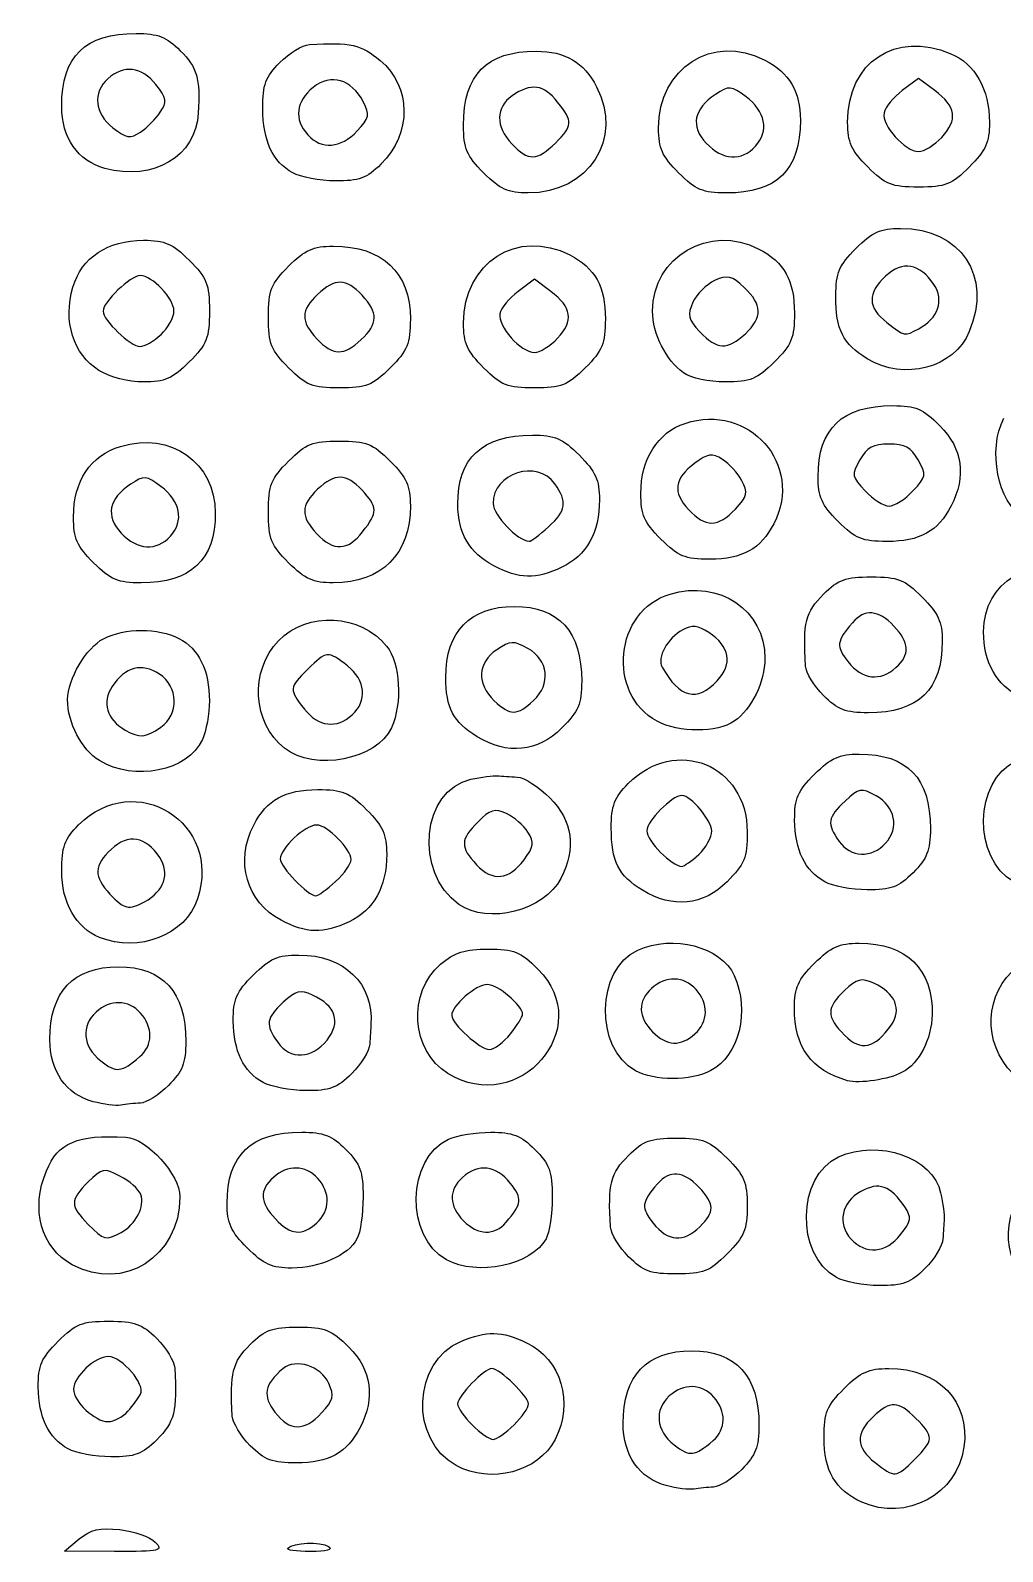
# Model space of a CAD drawing. Extents: x -1 to 2559, y 1 to 1442.
# Drawn here: x 1517.1 to 1736.4, y 2.7 to 346 of the extents above; entities that cross this region are included whole.
import ezdxf

# ---------------------------------------------------------------- set-up
doc = ezdxf.new("R2010")
doc.units = 0
doc.layers.get('0').update_dxf_attribs({"linetype": 'CONTINUOUS'})
doc.layers.add('IMAGE', color=7, linetype='CONTINUOUS')

# ---------------------------------------------------------------- blocks, each defined once
blk = doc.blocks.new('wave')
at = {"layer": 'IMAGE', "color": 7}
for points in [[(818.23, -1277.5), (814.56, -1274.76), (810.9, -1277.5)], [(732.62, -1289.34), (732.62, -1289.34)], [(731.56, -1322.83), (727.9, -1320.1), (724.23, -1322.83)], [(773.23, -1371.95), (773.23, -1371.95)], [(727.72, -1415.16), (727.72, -1415.16)], [(755.58, -1419.86), (755.58, -1419.86)], [(629.74, -1428.74), (629.74, -1428.74)], [(808.43, -1488.4), (808.43, -1488.4)], [(750.71, -1498.75), (750.71, -1498.76)], [(634.62, -1535.25), (634.62, -1535.25)], [(633.18, -1607.24), (621.9, -1607.19), (625.21, -1604.43), (625.21, -1604.43)]]:
    blk.add_lwpolyline(points, dxfattribs=at)
for points in [[(643.49, -1282.39), (643.49, -1282.39)], [(687.89, -1286.62), (687.89, -1286.62)], [(777.8, -1290.06), (777.8, -1290.06)], [(819.78, -1288.07), (819.78, -1288.07)], [(630.98, -1295.06), (630.98, -1295.06)], [(673.38, -1296.09), (673.38, -1296.09)], [(716.43, -1296.08), (716.43, -1296.08)], [(760.43, -1296.08), (760.43, -1296.08)], [(803.1, -1294.75), (803.1, -1294.75)], [(814.62, -1331.25), (814.62, -1331.25)], [(643.65, -1332.56), (643.65, -1332.56)], [(688.81, -1333.72), (688.81, -1333.72)], [(733.12, -1333.4), (733.12, -1333.4)], [(775.48, -1332.38), (775.48, -1332.38)], [(802.98, -1338.02), (802.98, -1338.02)], [(629.64, -1340.67), (629.64, -1340.67)], [(672.43, -1340.08), (672.43, -1340.08)], [(716.43, -1340.08), (716.43, -1340.08)], [(761.52, -1341.2), (761.52, -1341.2)], [(813.3, -1367.88), (813.3, -1367.88)], [(731.04, -1376.01), (731.04, -1376.01)], [(796.43, -1374.75), (796.43, -1374.75)], [(645.8, -1378.06), (645.8, -1378.06)], [(689.13, -1377.1), (689.13, -1377.1)], [(756.43, -1378.75), (756.43, -1378.75)], [(628.43, -1384.08), (628.43, -1384.08)], [(672.43, -1384.08), (672.43, -1384.08)], [(718.72, -1384.77), (718.72, -1384.77)], [(769.12, -1410.73), (769.12, -1410.73)], [(809.46, -1407.74), (809.46, -1407.74)], [(793.13, -1414.05), (793.13, -1414.05)], [(643.6, -1421.21), (643.6, -1421.21)], [(686.79, -1418.41), (686.79, -1418.41)], [(714.98, -1423.35), (714.98, -1423.35)], [(671.51, -1425.93), (671.51, -1425.93)], [(807.13, -1447.39), (807.13, -1447.39)], [(725.55, -1451.13), (725.55, -1451.13)], [(764.98, -1449.9), (764.98, -1449.9)], [(683.04, -1456.01), (683.04, -1456.01)], [(752.31, -1458.02), (752.31, -1458.02)], [(793.38, -1456.09), (793.38, -1456.09)], [(639.95, -1460.59), (639.95, -1460.59)], [(710.85, -1461.2), (710.85, -1461.2)], [(670.72, -1464.77), (670.72, -1464.77)], [(629.75, -1468.64), (629.75, -1468.64)], [(681.1, -1491.81), (681.1, -1491.81)], [(722.47, -1490.44), (722.47, -1490.44)], [(764.12, -1490.41), (764.12, -1490.41)], [(638.9, -1495.54), (638.9, -1495.54)], [(708.37, -1499.38), (708.37, -1499.38)], [(666.71, -1501.42), (666.71, -1501.42)], [(798.56, -1500.99), (798.56, -1500.99)], [(628.31, -1505.73), (628.31, -1505.73)], [(678.79, -1533.08), (678.79, -1533.08)], [(721.49, -1532.95), (721.49, -1532.95)], [(765.23, -1533.95), (765.23, -1533.95)], [(810.49, -1535.74), (810.49, -1535.74)], [(663.1, -1538.75), (663.1, -1538.75)], [(708.04, -1541.42), (708.04, -1541.42)], [(749.13, -1540.72), (749.13, -1540.72)], [(623.58, -1542.53), (623.58, -1542.53)], [(796.04, -1545.42), (796.04, -1545.42)], [(636.15, -1575.62), (636.15, -1575.62)], [(679.88, -1575.96), (679.88, -1575.96)], [(723.29, -1578.68), (723.29, -1578.68)], [(768.23, -1582.21), (768.23, -1582.21)], [(622.71, -1584.09), (622.71, -1584.09)], [(663.79, -1583.39), (663.79, -1583.39)], [(710.25, -1587.86), (710.25, -1587.86)], [(813.71, -1586.43), (813.71, -1586.43)], [(757.65, -1592.39), (757.65, -1592.39)], [(801.73, -1596.1), (801.73, -1596.1)], [(672.22, -1606.51), (672.22, -1606.51)]]:
    blk.add_lwpolyline(points, close=True, dxfattribs=at)
for points in [[(621.23, -1281.04), (621.23, -1269.75), (626.49, -1264.62), (638.06, -1264.62)], [(638.06, -1264.62), (642.96, -1264.62), (644.84, -1265.35), (648, -1268.51)], [(677.13, -1267.12), (686.45, -1266.55), (688.78, -1267.08), (693.08, -1270.7)], [(755.9, -1286.02), (755.9, -1272.37), (768.11, -1264.52), (779.88, -1270.61)], [(798.56, -1284.68), (798.56, -1271.06), (809.28, -1263.93), (821.85, -1269.18)], [(648, -1268.51), (651.83, -1272.34), (652.5, -1274.66), (652.05, -1282.57)], [(670.46, -1271.18), (672.6, -1269.04), (675.6, -1267.21), (677.13, -1267.12)], [(711.9, -1285.35), (711.9, -1273.88), (717.07, -1268.62), (728.33, -1268.62)], [(728.33, -1268.62), (734.81, -1268.62), (739.06, -1271.12), (741.9, -1276.63)], [(821.85, -1269.18), (827.34, -1271.47), (830.56, -1277.21), (830.56, -1284.68)], [(642.49, -1276.16), (639.31, -1272.12), (635.22, -1271.61), (631.67, -1274.82)], [(666.61, -1281.51), (666.57, -1276.14), (667.21, -1274.43), (670.46, -1271.18)], [(689.31, -1280.1), (686.53, -1274.9), (682.05, -1273.59), (677.99, -1276.78)], [(693.08, -1270.7), (700.19, -1276.68), (700.27, -1287.11), (693.26, -1294.12)], [(779.88, -1270.61), (785.39, -1273.46), (787.9, -1277.7), (787.9, -1284.18)], [(631.67, -1274.82), (628.18, -1277.98), (628.65, -1282.63), (632.77, -1285.88)], [(643.49, -1282.39), (645.04, -1280.06), (644.91, -1279.24), (642.49, -1276.16)], [(677.99, -1276.78), (674.05, -1279.88), (673.59, -1283.99), (676.77, -1287.51)], [(733.13, -1280.13), (729.98, -1276.12), (727.11, -1275.72), (722.86, -1278.69)], [(741.9, -1276.63), (747.99, -1288.4), (740.15, -1300.62), (726.5, -1300.62)], [(775.64, -1278.88), (772.27, -1276.38), (771.84, -1276.34), (768.74, -1278.38)], [(687.89, -1286.62), (690.65, -1283.68), (690.82, -1282.92), (689.31, -1280.1)], [(722.86, -1278.69), (719.1, -1281.32), (719.08, -1285.57), (722.8, -1289.53)], [(732.62, -1289.34), (736.6, -1285.36), (736.65, -1284.59), (733.13, -1280.13)], [(768.74, -1278.38), (763.8, -1281.61), (763.06, -1285.56), (766.67, -1289.4)], [(777.8, -1290.06), (780.89, -1286.64), (780.02, -1282.14), (775.64, -1278.88)], [(810.9, -1277.5), (808.88, -1279), (807.03, -1281.27), (806.78, -1282.54)], [(819.78, -1288.07), (823.49, -1284.13), (823.04, -1281.08), (818.23, -1277.5)], [(630.98, -1295.06), (624.88, -1293.42), (621.23, -1288.17), (621.23, -1281.04)], [(652.05, -1282.57), (651.5, -1292.38), (641.99, -1298.02), (630.98, -1295.06)], [(639.01, -1286.87), (640.49, -1285.89), (642.51, -1283.88), (643.49, -1282.39)], [(673.38, -1296.09), (668.82, -1293.57), (666.66, -1288.91), (666.61, -1281.51)], [(806.78, -1282.54), (806.22, -1285.35), (811.51, -1291.28), (814.56, -1291.28)], [(632.77, -1285.88), (635.85, -1288.3), (636.67, -1288.43), (639.01, -1286.87)], [(676.77, -1287.51), (679.84, -1290.9), (684.2, -1290.55), (687.89, -1286.62)], [(716.43, -1296.08), (712.57, -1292.23), (711.9, -1290.62), (711.9, -1285.35)], [(760.43, -1296.08), (756.73, -1292.38), (755.9, -1290.53), (755.9, -1286.02)], [(787.9, -1284.18), (787.9, -1295.44), (782.63, -1300.62), (771.16, -1300.62)], [(803.1, -1294.75), (799.4, -1291.05), (798.56, -1289.2), (798.56, -1284.68)], [(830.56, -1284.68), (830.56, -1289.2), (829.73, -1291.05), (826.03, -1294.75)], [(722.8, -1289.53), (726.48, -1293.46), (728.55, -1293.42), (732.62, -1289.34)], [(766.67, -1289.4), (770.31, -1293.27), (774.65, -1293.53), (777.8, -1290.06)], [(814.56, -1291.28), (815.77, -1291.28), (818.12, -1289.84), (819.78, -1288.07)], [(693.26, -1294.12), (690.08, -1297.3), (688.34, -1297.94), (683, -1297.9)], [(683, -1297.9), (679.46, -1297.88), (675.13, -1297.06), (673.38, -1296.09)], [(726.5, -1300.62), (721.98, -1300.62), (720.13, -1299.78), (716.43, -1296.08)], [(771.16, -1300.62), (765.89, -1300.62), (764.29, -1299.94), (760.43, -1296.08)], [(814.56, -1299.28), (808.46, -1299.28), (807.09, -1298.74), (803.1, -1294.75)], [(826.03, -1294.75), (822.04, -1298.74), (820.67, -1299.28), (814.56, -1299.28)], [(754.56, -1327.28), (754.56, -1315.01), (767.4, -1307.51), (778.55, -1313.27)], [(623.76, -1321.89), (625.78, -1315.14), (631.56, -1311.29), (639.7, -1311.29)], [(639.7, -1311.29), (644.52, -1311.29), (646.26, -1312.05), (650.03, -1315.82)], [(711.9, -1330.02), (711.9, -1316.37), (724.11, -1308.52), (735.88, -1314.61)], [(800.43, -1313.15), (804.13, -1309.45), (805.98, -1308.62), (810.5, -1308.62)], [(810.5, -1308.62), (824.12, -1308.62), (831.25, -1319.33), (826, -1331.9)], [(672.43, -1317.15), (676.13, -1313.45), (677.98, -1312.62), (682.5, -1312.62)], [(682.5, -1312.62), (693.59, -1312.62), (699.9, -1318.57), (699.9, -1329.05)], [(735.88, -1314.61), (741.6, -1317.57), (743.9, -1321.7), (743.9, -1329.05)], [(778.55, -1313.27), (784.27, -1316.23), (786.56, -1320.37), (786.56, -1327.71)], [(795.9, -1323.9), (795.9, -1318.61), (796.57, -1317.01), (800.43, -1313.15)], [(650.03, -1315.82), (654.02, -1319.81), (654.56, -1321.18), (654.56, -1327.28)], [(667.9, -1328.62), (667.9, -1322.51), (668.44, -1321.14), (672.43, -1317.15)], [(818.03, -1321.29), (814.9, -1316.52), (810.91, -1315.82), (807.12, -1319.39)], [(629.64, -1340.67), (623.89, -1337.17), (621.48, -1329.47), (623.76, -1321.89)], [(638.92, -1319.28), (636.76, -1319.28), (630.56, -1325.21), (630.56, -1327.28)], [(646.56, -1327.28), (646.56, -1324.4), (641.68, -1319.28), (638.92, -1319.28)], [(689, -1323.7), (685.38, -1319.85), (682.93, -1319.81), (678.98, -1323.51)], [(768.56, -1320.38), (766.71, -1321.22), (764.5, -1323.42), (763.66, -1325.28)], [(775.24, -1321.96), (772.38, -1319.27), (771.46, -1319.05), (768.56, -1320.38)], [(807.12, -1319.39), (802.95, -1323.3), (803.04, -1326.42), (807.41, -1329.85)], [(814.62, -1331.25), (819, -1328.91), (820.38, -1324.88), (818.03, -1321.29)], [(678.98, -1323.51), (675.14, -1327.13), (675.09, -1329.59), (678.8, -1333.53)], [(688.81, -1333.72), (692.66, -1330.1), (692.7, -1327.65), (689, -1323.7)], [(724.23, -1322.83), (722.21, -1324.33), (720.36, -1326.61), (720.11, -1327.88)], [(733.12, -1333.4), (736.82, -1329.46), (736.37, -1326.42), (731.56, -1322.83)], [(763.66, -1325.28), (762.34, -1328.18), (762.55, -1329.1), (765.24, -1331.96)], [(775.48, -1332.38), (779.44, -1328.66), (779.38, -1325.85), (775.24, -1321.96)], [(802.98, -1338.02), (797.47, -1334.65), (795.9, -1331.52), (795.9, -1323.9)], [(630.56, -1327.28), (630.56, -1329.35), (636.76, -1335.28), (638.92, -1335.28)], [(643.65, -1332.56), (645.25, -1331.07), (646.56, -1328.69), (646.56, -1327.28)], [(654.56, -1327.28), (654.56, -1333.39), (654.02, -1334.76), (650.03, -1338.75)], [(672.43, -1340.08), (668.44, -1336.09), (667.9, -1334.72), (667.9, -1328.62)], [(720.11, -1327.88), (719.56, -1330.68), (724.84, -1336.62), (727.9, -1336.62)], [(761.52, -1341.2), (757.59, -1338.45), (754.56, -1332.4), (754.56, -1327.28)], [(786.56, -1327.71), (786.56, -1333.33), (785.95, -1334.83), (782.03, -1338.75)], [(699.9, -1329.05), (699.9, -1334.66), (699.28, -1336.17), (695.36, -1340.08)], [(716.43, -1340.08), (712.73, -1336.38), (711.9, -1334.53), (711.9, -1330.02)], [(743.9, -1329.05), (743.9, -1334.66), (743.28, -1336.17), (739.36, -1340.08)], [(765.24, -1331.96), (769.07, -1336.04), (771.48, -1336.14), (775.48, -1332.38)], [(826, -1331.9), (822.57, -1340.13), (811.33, -1343.11), (802.98, -1338.02)], [(807.41, -1329.85), (811.49, -1333.06), (811.31, -1333.03), (814.62, -1331.25)], [(638.92, -1335.28), (639.91, -1335.28), (642.04, -1334.06), (643.65, -1332.56)], [(678.8, -1333.53), (682.41, -1337.38), (684.87, -1337.42), (688.81, -1333.72)], [(727.9, -1336.62), (729.11, -1336.62), (731.46, -1335.17), (733.12, -1333.4)], [(650.03, -1338.75), (646.26, -1342.52), (644.52, -1343.28), (639.7, -1343.28)], [(782.03, -1338.75), (778.11, -1342.67), (776.61, -1343.28), (770.99, -1343.28)], [(639.7, -1343.28), (636.3, -1343.28), (632.13, -1342.19), (629.64, -1340.67)], [(683.9, -1344.62), (677.79, -1344.62), (676.42, -1344.08), (672.43, -1340.08)], [(695.36, -1340.08), (691.37, -1344.08), (690, -1344.62), (683.9, -1344.62)], [(727.9, -1344.62), (721.79, -1344.62), (720.42, -1344.08), (716.43, -1340.08)], [(739.36, -1340.08), (735.37, -1344.08), (734, -1344.62), (727.9, -1344.62)], [(770.99, -1343.28), (767.26, -1343.28), (763.23, -1342.4), (761.52, -1341.2)], [(761.88, -1352.62), (776.3, -1347.86), (788.78, -1361.98), (781.9, -1375.27)], [(791.9, -1364.68), (791.9, -1353.75), (797.28, -1348.62), (808.76, -1348.62)], [(808.76, -1348.62), (813.89, -1348.62), (815.54, -1349.32), (819.36, -1353.15)], [(751.9, -1368.42), (751.91, -1360.68), (755.71, -1354.66), (761.88, -1352.62)], [(838.23, -1373.84), (832.43, -1370.47), (830.09, -1358.64), (833.8, -1351.48)], [(634.5, -1357.81), (645.87, -1354.4), (655.88, -1361.46), (655.89, -1372.89)], [(710.61, -1370.88), (710.51, -1360.47), (716.11, -1355.28), (727.43, -1355.28)], [(727.43, -1355.28), (732.55, -1355.28), (734.2, -1355.99), (738.03, -1359.82)], [(819.36, -1353.15), (824.5, -1358.28), (825.38, -1364.55), (821.9, -1371.27)], [(623.9, -1373.75), (623.91, -1365.62), (627.76, -1359.83), (634.5, -1357.81)], [(672.43, -1361.15), (676.42, -1357.16), (677.79, -1356.62), (683.9, -1356.62)], [(683.9, -1356.62), (690, -1356.62), (691.37, -1357.16), (695.36, -1361.15)], [(770.3, -1360.76), (767.94, -1359.28), (767.03, -1359.41), (764.05, -1361.63)], [(807.9, -1357.28), (804.33, -1357.28), (802.89, -1358.07), (801.31, -1360.88)], [(814.48, -1360.88), (812.9, -1358.07), (811.47, -1357.28), (807.9, -1357.28)], [(667.9, -1372.62), (667.9, -1366.51), (668.44, -1365.14), (672.43, -1361.15)], [(695.36, -1361.15), (699.06, -1364.85), (699.9, -1366.7), (699.9, -1371.22)], [(732.49, -1366.25), (728.56, -1360.64), (718.56, -1363.85), (718.56, -1370.71)], [(738.03, -1359.82), (741.73, -1363.51), (742.56, -1365.37), (742.56, -1369.88)], [(764.05, -1361.63), (759.42, -1365.09), (759.01, -1368.17), (762.67, -1372.07)], [(774.71, -1365.56), (773.81, -1363.87), (771.82, -1361.71), (770.3, -1360.76)], [(801.31, -1360.88), (799.42, -1364.25), (799.5, -1364.69), (802.5, -1367.88)], [(813.3, -1367.88), (816.3, -1364.69), (816.37, -1364.25), (814.48, -1360.88)], [(636.74, -1366.38), (631.8, -1369.61), (631.06, -1373.56), (634.67, -1377.4)], [(643.64, -1366.88), (640.27, -1364.38), (639.84, -1364.34), (636.74, -1366.38)], [(689, -1367.7), (685.38, -1363.85), (682.93, -1363.81), (678.98, -1367.51)], [(731.04, -1376.01), (735.1, -1372.25), (735.38, -1370.37), (732.49, -1366.25)], [(773.23, -1371.95), (775.94, -1369.06), (776.14, -1368.22), (774.71, -1365.56)], [(796.43, -1374.75), (792.73, -1371.05), (791.9, -1369.2), (791.9, -1364.68)], [(645.8, -1378.06), (648.89, -1374.64), (648.02, -1370.14), (643.64, -1366.88)], [(678.98, -1367.51), (675.14, -1371.13), (675.09, -1373.59), (678.8, -1377.53)], [(689.13, -1377.1), (692.61, -1372.69), (692.59, -1371.53), (689, -1367.7)], [(742.56, -1369.88), (742.56, -1377.26), (739.67, -1382.45), (734.09, -1385.1)], [(756.43, -1378.75), (752.66, -1374.98), (751.9, -1373.24), (751.9, -1368.42)], [(802.5, -1367.88), (804.26, -1369.75), (806.69, -1371.28), (807.9, -1371.28)], [(807.9, -1371.28), (809.11, -1371.28), (811.54, -1369.75), (813.3, -1367.88)], [(655.89, -1372.89), (655.9, -1383.42), (650.37, -1388.62), (639.16, -1388.62)], [(672.43, -1384.08), (668.44, -1380.09), (667.9, -1378.72), (667.9, -1372.62)], [(699.9, -1371.22), (699.9, -1382.14), (693.42, -1388.62), (682.5, -1388.62)], [(718.72, -1384.77), (713.18, -1381.82), (710.67, -1377.52), (710.61, -1370.88)], [(718.56, -1370.71), (718.56, -1373.3), (724.1, -1379.1), (726.7, -1379.24)], [(762.67, -1372.07), (766.52, -1376.16), (769.3, -1376.13), (773.23, -1371.95)], [(821.9, -1371.27), (818.95, -1376.99), (814.81, -1379.28), (807.47, -1379.28)], [(628.43, -1384.08), (624.66, -1380.31), (623.9, -1378.57), (623.9, -1373.75)], [(726.7, -1379.24), (727.14, -1379.26), (729.09, -1377.81), (731.04, -1376.01)], [(781.9, -1375.27), (778.95, -1380.99), (774.81, -1383.28), (767.47, -1383.28)], [(807.47, -1379.28), (801.85, -1379.28), (800.35, -1378.67), (796.43, -1374.75)], [(634.67, -1377.4), (638.31, -1381.27), (642.65, -1381.53), (645.8, -1378.06)], [(678.8, -1377.53), (682.58, -1381.56), (685.73, -1381.43), (689.13, -1377.1)], [(767.47, -1383.28), (761.85, -1383.28), (760.35, -1382.67), (756.43, -1378.75)], [(829.23, -1399.65), (829.23, -1388.44), (839.89, -1381.96), (851.61, -1386.05)], [(639.16, -1388.62), (633.89, -1388.62), (632.29, -1387.94), (628.43, -1384.08)], [(682.5, -1388.62), (677.98, -1388.62), (676.13, -1387.78), (672.43, -1384.08)], [(734.09, -1385.1), (728.25, -1387.87), (724.38, -1387.79), (718.72, -1384.77)], [(758.5, -1391.14), (769.62, -1387.81), (779.88, -1394.78), (779.89, -1405.68)], [(793.13, -1391.18), (796.43, -1387.88), (798.08, -1387.28), (803.93, -1387.28)], [(803.93, -1387.28), (810, -1387.28), (811.38, -1387.83), (815.36, -1391.82)], [(707.9, -1409.97), (707.9, -1399.59), (713.34, -1393.95), (723.36, -1393.95)], [(723.36, -1393.95), (733.41, -1393.95), (738.56, -1399.67), (738.56, -1410.81)], [(755.58, -1419.86), (744.1, -1413.63), (746.01, -1394.89), (758.5, -1391.14)], [(789.06, -1407.39), (788.47, -1397.61), (789.06, -1395.24), (793.13, -1391.18)], [(815.36, -1391.82), (819.03, -1395.48), (819.9, -1397.39), (819.9, -1401.75)], [(670.15, -1401.68), (676.57, -1394.99), (688.8, -1395.59), (694.54, -1402.89)], [(809, -1398.37), (805.54, -1394.69), (802.37, -1394.43), (799.64, -1397.62)], [(630.68, -1401.22), (635.45, -1398.76), (642.97, -1398.74), (647.7, -1401.18)], [(761.35, -1399.22), (757.93, -1401.05), (755.48, -1405.49), (756.7, -1407.64)], [(767.22, -1399.82), (764.8, -1398.23), (763.45, -1398.1), (761.35, -1399.22)], [(769.12, -1410.73), (772.69, -1406.93), (772, -1402.95), (767.22, -1399.82)], [(799.64, -1397.62), (796.02, -1401.83), (795.9, -1402.93), (798.68, -1406.46)], [(809.46, -1407.74), (812.67, -1404.84), (812.54, -1402.14), (809, -1398.37)], [(837.49, -1414.39), (832.17, -1411.76), (829.23, -1406.51), (829.23, -1399.65)], [(622.56, -1414.95), (622.56, -1410.39), (626.8, -1403.23), (630.68, -1401.22)], [(647.7, -1401.18), (652.19, -1403.51), (654.56, -1408.37), (654.56, -1415.28)], [(671.51, -1425.93), (664.27, -1420.24), (663.62, -1408.5), (670.15, -1401.68)], [(685.72, -1407.38), (681.26, -1403.88), (680.98, -1403.9), (676.75, -1408.13)], [(694.54, -1402.89), (697.62, -1406.8), (698.15, -1415.8), (695.64, -1421.32)], [(719.38, -1403.73), (715.06, -1406.56), (714.81, -1411.5), (718.81, -1415.23)], [(726.38, -1403.4), (723.24, -1401.65), (722.51, -1401.68), (719.38, -1403.73)], [(727.72, -1415.16), (731.69, -1411.47), (731.07, -1406.02), (726.38, -1403.4)], [(819.9, -1401.75), (819.9, -1412.76), (814.54, -1417.95), (803.19, -1417.95)], [(643.3, -1409.2), (639.31, -1406.59), (635.54, -1407.59), (632.64, -1412.01)], [(686.79, -1418.41), (690.27, -1415.26), (689.81, -1410.6), (685.72, -1407.38)], [(756.7, -1407.64), (760.66, -1414.6), (764.57, -1415.58), (769.12, -1410.73)], [(779.89, -1405.68), (779.89, -1411.04), (776.94, -1417.06), (772.94, -1419.87)], [(793.13, -1414.05), (790.98, -1411.91), (789.15, -1408.91), (789.06, -1407.39)], [(798.68, -1406.46), (801.82, -1410.45), (805.92, -1410.94), (809.46, -1407.74)], [(643.6, -1421.21), (647.74, -1418.3), (647.59, -1412.01), (643.3, -1409.2)], [(676.75, -1408.13), (672.51, -1412.36), (672.49, -1412.65), (675.99, -1417.1)], [(714.98, -1423.35), (709.59, -1420.06), (707.9, -1416.86), (707.9, -1409.97)], [(738.56, -1410.81), (738.56, -1415.94), (737.86, -1417.59), (734.03, -1421.42)], [(632.64, -1412.01), (630.25, -1415.66), (631.37, -1419.4), (635.58, -1421.85)], [(803.19, -1417.95), (798.15, -1417.95), (796.31, -1417.24), (793.13, -1414.05)], [(629.74, -1428.74), (625.7, -1426.27), (622.56, -1420.25), (622.56, -1414.95)], [(654.56, -1415.28), (654.56, -1418.15), (653.85, -1422.06), (652.97, -1423.99)], [(675.99, -1417.1), (679.15, -1421.12), (683.25, -1421.61), (686.79, -1418.41)], [(718.81, -1415.23), (722.49, -1418.65), (723.98, -1418.64), (727.72, -1415.16)], [(635.58, -1421.85), (638.78, -1423.72), (640.18, -1423.61), (643.6, -1421.21)], [(695.64, -1421.32), (692.33, -1428.57), (678.28, -1431.26), (671.51, -1425.93)], [(734.03, -1421.42), (728.65, -1426.8), (721.78, -1427.5), (714.98, -1423.35)], [(772.94, -1419.87), (769.22, -1422.47), (760.39, -1422.47), (755.58, -1419.86)], [(652.97, -1423.99), (649.72, -1431.11), (637.67, -1433.57), (629.74, -1428.74)], [(749.06, -1433.91), (759.84, -1423.14), (775.9, -1429.68), (775.9, -1444.85)], [(791.1, -1431.82), (794.8, -1428.12), (796.65, -1427.28), (801.16, -1427.28)], [(801.16, -1427.28), (812.09, -1427.28), (817.23, -1432.67), (817.23, -1444.11)], [(625.06, -1443.25), (637.81, -1430.49), (657.56, -1442.79), (651.89, -1459.97)], [(836.04, -1456.09), (826.74, -1450.93), (827.06, -1433.19), (836.53, -1428.88)], [(710.85, -1461.2), (700.65, -1454.05), (702.45, -1435.32), (713.56, -1432.96)], [(713.56, -1432.96), (715.95, -1432.46), (718.65, -1432.1), (719.56, -1432.16)], [(719.56, -1432.16), (720.48, -1432.23), (722.49, -1432.36), (724.03, -1432.45)], [(724.03, -1432.45), (725.57, -1432.54), (728.87, -1434.66), (731.36, -1437.15)], [(745.23, -1443.93), (745.23, -1438.9), (745.94, -1437.03), (749.06, -1433.91)], [(786.61, -1442.15), (786.57, -1437.3), (787.3, -1435.61), (791.1, -1431.82)], [(804.97, -1436.69), (801.6, -1434.81), (801.16, -1434.89), (797.97, -1437.88)], [(664.56, -1443.3), (667.51, -1437.58), (671.65, -1435.28), (678.99, -1435.28)], [(678.99, -1435.28), (684.61, -1435.28), (686.11, -1435.9), (690.03, -1439.82)], [(731.36, -1437.15), (736.51, -1442.3), (737.37, -1448.56), (733.87, -1455.33)], [(761.16, -1436.62), (758.94, -1436.62), (753.23, -1442.38), (753.23, -1444.62)], [(767.9, -1444.62), (767.9, -1442.22), (763.17, -1436.62), (761.16, -1436.62)], [(797.97, -1437.88), (794.01, -1441.6), (793.81, -1442.95), (796.64, -1446.99)], [(807.13, -1447.39), (810.28, -1443.91), (809.31, -1439.12), (804.97, -1436.69)], [(690.03, -1439.82), (693.73, -1443.51), (694.56, -1445.37), (694.56, -1449.88)], [(721.57, -1440.71), (718.94, -1439.51), (717.92, -1439.8), (715.17, -1442.56)], [(726.43, -1444.89), (725.48, -1443.38), (723.3, -1441.5), (721.57, -1440.71)], [(621.23, -1453.67), (621.23, -1448.19), (621.88, -1446.43), (625.06, -1443.25)], [(643.36, -1450.63), (640.23, -1445.85), (636.25, -1445.15), (632.45, -1448.72)], [(670.72, -1464.77), (662.93, -1460.62), (660.32, -1451.5), (664.56, -1443.3)], [(678.75, -1443.28), (676.17, -1443.28), (670.56, -1448.51), (670.56, -1450.91)], [(686.56, -1451.1), (686.56, -1448.73), (681.12, -1443.28), (678.75, -1443.28)], [(715.17, -1442.56), (711.14, -1446.59), (711.08, -1448.24), (714.85, -1452.25)], [(725.55, -1451.13), (727.76, -1448.16), (727.89, -1447.24), (726.43, -1444.89)], [(752.31, -1458.02), (746.81, -1454.66), (745.23, -1451.52), (745.23, -1443.93)], [(753.23, -1444.62), (753.23, -1446.85), (758.94, -1452.62), (761.16, -1452.62)], [(764.98, -1449.9), (766.58, -1448.4), (767.9, -1446.03), (767.9, -1444.62)], [(775.9, -1444.85), (775.9, -1450.69), (775.32, -1452.13), (771.36, -1456.08)], [(793.38, -1456.09), (788.94, -1453.63), (786.67, -1448.95), (786.61, -1442.15)], [(817.23, -1444.11), (817.23, -1449.01), (816.49, -1450.89), (813.33, -1454.05)], [(632.45, -1448.72), (628.47, -1452.46), (628.39, -1454.89), (632.13, -1458.86)], [(796.64, -1446.99), (799.19, -1450.63), (804.03, -1450.81), (807.13, -1447.39)], [(639.95, -1460.59), (644.33, -1458.24), (645.71, -1454.22), (643.36, -1450.63)], [(670.56, -1450.91), (670.56, -1452.75), (676.8, -1459.28), (678.56, -1459.28)], [(683.04, -1456.01), (684.98, -1454.21), (686.56, -1452), (686.56, -1451.1)], [(694.56, -1449.88), (694.56, -1457.26), (691.67, -1462.45), (686.09, -1465.1)], [(714.85, -1452.25), (718.47, -1456.11), (722.14, -1455.73), (725.55, -1451.13)], [(761.16, -1452.62), (761.65, -1452.62), (763.37, -1451.39), (764.98, -1449.9)], [(629.75, -1468.64), (624.49, -1466.52), (621.23, -1460.78), (621.23, -1453.67)], [(733.87, -1455.33), (730.1, -1462.62), (717.48, -1465.84), (710.85, -1461.2)], [(813.33, -1454.05), (810.08, -1457.3), (808.37, -1457.94), (803, -1457.9)], [(632.13, -1458.86), (635.38, -1462.33), (636.32, -1462.53), (639.95, -1460.59)], [(678.56, -1459.28), (679.08, -1459.28), (681.09, -1457.81), (683.04, -1456.01)], [(771.36, -1456.08), (765.98, -1461.47), (759.12, -1462.16), (752.31, -1458.02)], [(803, -1457.9), (799.46, -1457.88), (795.13, -1457.06), (793.38, -1456.09)], [(651.89, -1459.97), (649.21, -1468.08), (638.62, -1472.23), (629.75, -1468.64)], [(686.09, -1465.1), (680.25, -1467.87), (676.38, -1467.79), (670.72, -1464.77)], [(751.19, -1471.54), (759.2, -1467.9), (770, -1470.73), (772.97, -1477.25)], [(664.43, -1477.15), (668.2, -1473.38), (669.94, -1472.62), (674.76, -1472.62)], [(674.76, -1472.62), (684.97, -1472.63), (691.66, -1479.08), (691.01, -1488.28)], [(706.71, -1474.7), (709.89, -1472.02), (712.22, -1471.28), (717.47, -1471.28)], [(717.47, -1471.28), (723.3, -1471.28), (724.74, -1471.86), (728.7, -1475.82)], [(750.71, -1498.76), (741.41, -1493.6), (741.73, -1475.86), (751.19, -1471.54)], [(791.1, -1474.48), (794.8, -1470.78), (796.65, -1469.95), (801.16, -1469.95)], [(801.16, -1469.95), (811.79, -1469.95), (817.86, -1475.87), (817.63, -1486.03)], [(618.56, -1491.7), (618.56, -1480.92), (623.87, -1475.28), (634.03, -1475.28)], [(634.03, -1475.28), (644.07, -1475.28), (649.23, -1481), (649.23, -1492.11)], [(708.37, -1499.38), (700.07, -1494.32), (699.18, -1481.04), (706.71, -1474.7)], [(728.7, -1475.82), (741.88, -1489), (724.46, -1509.19), (708.37, -1499.38)], [(786.56, -1484.55), (786.56, -1480.03), (787.4, -1478.18), (791.1, -1474.48)], [(835.89, -1499.48), (828.89, -1492.49), (829.38, -1481.17), (836.92, -1475.24)], [(659.94, -1487.48), (659.9, -1482.63), (660.64, -1480.94), (664.43, -1477.15)], [(717.23, -1479.28), (714.7, -1479.28), (709.23, -1484.05), (709.23, -1486.26)], [(725.23, -1486.02), (725.23, -1484.01), (719.62, -1479.28), (717.23, -1479.28)], [(764.36, -1480.39), (761.61, -1477.36), (757.53, -1477.26), (754.33, -1480.16)], [(772.97, -1477.25), (776.57, -1485.15), (774.05, -1495.44), (767.7, -1498.72)], [(804.47, -1479), (801.69, -1477.73), (800.71, -1477.98), (797.88, -1480.63)], [(808.43, -1488.4), (810.87, -1484.91), (809.31, -1481.2), (804.47, -1479)], [(639.02, -1485.72), (636.28, -1482.69), (632.2, -1482.59), (629, -1485.49)], [(677.8, -1481.66), (675.03, -1480.4), (674.04, -1480.64), (671.22, -1483.29)], [(681.1, -1491.81), (684.31, -1487.73), (683.12, -1484.09), (677.8, -1481.66)], [(754.33, -1480.16), (751.16, -1483.03), (751.24, -1486.63), (754.56, -1489.95)], [(764.12, -1490.41), (767.16, -1487.66), (767.25, -1483.59), (764.36, -1480.39)], [(797.88, -1480.63), (793.71, -1484.55), (793.71, -1486.55), (797.88, -1490.73)], [(629, -1485.49), (625.53, -1488.63), (625.98, -1493.3), (630.05, -1496.5)], [(638.9, -1495.54), (641.83, -1493.02), (641.89, -1488.88), (639.02, -1485.72)], [(671.22, -1483.29), (667.34, -1486.93), (667.15, -1488.3), (669.97, -1492.32)], [(709.23, -1486.26), (709.23, -1488.16), (715.64, -1493.95), (717.74, -1493.95)], [(722.47, -1490.44), (723.99, -1488.5), (725.23, -1486.52), (725.23, -1486.02)], [(798.56, -1500.99), (790.33, -1498.64), (786.56, -1493.49), (786.56, -1484.55)], [(817.63, -1486.03), (817.51, -1491.65), (814.73, -1497.05), (810.9, -1499.1)], [(666.71, -1501.42), (662.27, -1498.96), (660, -1494.28), (659.94, -1487.48)], [(691.01, -1488.28), (690.95, -1489.2), (690.82, -1491.2), (690.73, -1492.72)], [(754.56, -1489.95), (757.81, -1493.19), (760.88, -1493.34), (764.12, -1490.41)], [(797.88, -1490.73), (801.59, -1494.43), (804.68, -1493.75), (808.43, -1488.4)], [(628.31, -1505.73), (622.21, -1504.09), (618.56, -1498.83), (618.56, -1491.7)], [(649.23, -1492.11), (649.23, -1497.01), (648.49, -1498.89), (645.33, -1502.05)], [(669.97, -1492.32), (672.78, -1496.32), (677.73, -1496.09), (681.1, -1491.81)], [(690.73, -1492.72), (690.64, -1494.24), (688.81, -1497.24), (686.67, -1499.39)], [(717.74, -1493.95), (718.82, -1493.95), (720.95, -1492.37), (722.47, -1490.44)], [(630.05, -1496.5), (633.58, -1499.28), (634.68, -1499.16), (638.9, -1495.54)], [(686.67, -1499.39), (683.41, -1502.64), (681.7, -1503.27), (676.33, -1503.24)], [(767.7, -1498.72), (763.14, -1501.08), (754.93, -1501.1), (750.71, -1498.75)], [(810.9, -1499.1), (807.92, -1500.7), (801.16, -1501.73), (798.56, -1500.99)], [(645.33, -1502.05), (643.19, -1504.2), (640.34, -1506), (639, -1506.05)], [(676.33, -1503.24), (672.79, -1503.21), (668.46, -1502.39), (666.71, -1501.42)], [(634.56, -1506.51), (633.46, -1506.71), (630.65, -1506.35), (628.31, -1505.73)], [(639, -1506.05), (637.66, -1506.11), (635.66, -1506.31), (634.56, -1506.51)], [(617.78, -1521.35), (620.46, -1514.94), (624.78, -1513.11), (635.7, -1513.76)], [(635.7, -1513.76), (640.52, -1514.05), (647.9, -1522.17), (647.9, -1527.19)], [(658.56, -1528.68), (658.56, -1517.76), (663.95, -1512.62), (675.4, -1512.62)], [(675.4, -1512.62), (680.29, -1512.62), (682.17, -1513.35), (685.33, -1516.51)], [(708.53, -1514.21), (710.45, -1513.33), (714.74, -1512.62), (718.06, -1512.62)], [(718.06, -1512.62), (722.96, -1512.62), (724.84, -1513.35), (728, -1516.51)], [(749.13, -1517.85), (752.43, -1514.54), (754.08, -1513.95), (759.93, -1513.95)], [(759.93, -1513.95), (766, -1513.95), (767.38, -1514.49), (771.36, -1518.48)], [(796.53, -1518.21), (805.61, -1514.07), (817.87, -1518.37), (819.55, -1526.28)], [(685.33, -1516.51), (688.63, -1519.81), (689.23, -1521.47), (689.23, -1527.27)], [(708.04, -1541.42), (698.74, -1536.27), (699.06, -1518.52), (708.53, -1514.21)], [(728, -1516.51), (731.3, -1519.81), (731.9, -1521.47), (731.9, -1527.27)], [(634.38, -1522.52), (630.74, -1520.64), (630.34, -1520.71), (627.21, -1523.85)], [(679.02, -1523.05), (676.28, -1520.02), (672.2, -1519.93), (669, -1522.82)], [(722.45, -1524.11), (719.31, -1520.11), (715.2, -1519.62), (711.67, -1522.82)], [(745.06, -1534.05), (744.47, -1524.27), (745.06, -1521.91), (749.13, -1517.85)], [(771.36, -1518.48), (775.23, -1522.35), (775.9, -1523.93), (775.9, -1529.28)], [(796.04, -1545.42), (786.74, -1540.27), (787.06, -1522.52), (796.53, -1518.21)], [(623.58, -1542.53), (616.58, -1538.73), (614.18, -1529.97), (617.78, -1521.35)], [(627.21, -1523.85), (623.08, -1527.98), (623.07, -1529.25), (627.17, -1533.34)], [(639.06, -1526.66), (638.61, -1525.48), (636.5, -1523.62), (634.38, -1522.52)], [(669, -1522.82), (665.79, -1525.73), (665.92, -1528.43), (669.46, -1532.2)], [(678.79, -1533.08), (681.82, -1530.33), (681.92, -1526.25), (679.02, -1523.05)], [(711.67, -1522.82), (708.49, -1525.7), (708.57, -1529.29), (711.9, -1532.62)], [(721.49, -1532.95), (725.11, -1528.74), (725.23, -1527.64), (722.45, -1524.11)], [(755.64, -1524.28), (752.02, -1528.5), (751.9, -1529.6), (754.68, -1533.13)], [(765, -1525.04), (761.54, -1521.35), (758.37, -1521.1), (755.64, -1524.28)], [(811.47, -1529.48), (808.28, -1524.68), (805.59, -1523.73), (801.55, -1525.99)], [(647.9, -1527.19), (647.9, -1540.74), (635.13, -1548.8), (623.58, -1542.53)], [(634.62, -1535.25), (637.97, -1533.46), (640.09, -1529.35), (639.06, -1526.66)], [(689.23, -1527.27), (689.23, -1531.04), (688.61, -1535.28), (687.86, -1536.69)], [(731.9, -1527.27), (731.9, -1531.04), (731.28, -1535.28), (730.52, -1536.69)], [(765.23, -1533.95), (768.63, -1530.55), (768.59, -1528.86), (765, -1525.04)], [(801.55, -1525.99), (797.15, -1528.45), (796.16, -1533.23), (799.33, -1536.73)], [(819.55, -1526.28), (820.05, -1528.67), (820.41, -1531.37), (820.35, -1532.28)], [(663.1, -1538.75), (659.4, -1535.05), (658.56, -1533.2), (658.56, -1528.68)], [(775.9, -1529.28), (775.9, -1534.63), (775.23, -1536.21), (771.36, -1540.08)], [(810.49, -1535.74), (812.92, -1532.65), (813.05, -1531.85), (811.47, -1529.48)], [(844.56, -1551.34), (836.49, -1548), (832.38, -1536.7), (836.41, -1528.91)], [(627.17, -1533.34), (630.88, -1537.06), (631.13, -1537.12), (634.62, -1535.25)], [(669.46, -1532.2), (672.89, -1535.85), (675.46, -1536.09), (678.79, -1533.08)], [(711.9, -1532.62), (715.18, -1535.9), (718.84, -1536.03), (721.49, -1532.95)], [(749.13, -1540.72), (746.98, -1538.57), (745.15, -1535.57), (745.06, -1534.05)], [(754.68, -1533.13), (757.96, -1537.3), (761.6, -1537.58), (765.23, -1533.95)], [(820.35, -1532.28), (820.28, -1533.2), (820.15, -1535.2), (820.06, -1536.72)], [(687.86, -1536.69), (685.85, -1540.43), (679.5, -1543.28), (673.16, -1543.28)], [(730.52, -1536.69), (727.37, -1542.59), (714.89, -1545.22), (708.04, -1541.42)], [(799.33, -1536.73), (802.58, -1540.32), (807.21, -1539.91), (810.49, -1535.74)], [(820.06, -1536.72), (819.97, -1538.24), (818.14, -1541.24), (816, -1543.39)], [(673.16, -1543.28), (668.65, -1543.28), (666.8, -1542.45), (663.1, -1538.75)], [(759.93, -1544.62), (754.08, -1544.62), (752.43, -1544.02), (749.13, -1540.72)], [(771.36, -1540.08), (767.38, -1544.07), (766, -1544.62), (759.93, -1544.62)], [(816, -1543.39), (812.75, -1546.64), (811.04, -1547.27), (805.67, -1547.24)], [(805.67, -1547.24), (802.13, -1547.21), (797.8, -1546.39), (796.04, -1545.42)], [(620.43, -1559.82), (624.42, -1555.83), (625.79, -1555.28), (631.87, -1555.28)], [(631.87, -1555.28), (637.72, -1555.28), (639.36, -1555.88), (642.67, -1559.18)], [(663.79, -1560.51), (667.1, -1557.21), (668.74, -1556.62), (674.59, -1556.62)], [(674.59, -1556.62), (680.67, -1556.62), (682.04, -1557.16), (686.03, -1561.15)], [(711.28, -1559.84), (717.15, -1557.39), (720.45, -1557.45), (726.09, -1560.13)], [(615.94, -1570.15), (615.9, -1565.3), (616.64, -1563.61), (620.43, -1559.82)], [(642.67, -1559.18), (644.81, -1561.32), (646.64, -1564.32), (646.73, -1565.85)], [(659.73, -1576.72), (659.14, -1566.94), (659.73, -1564.57), (663.79, -1560.51)], [(686.03, -1561.15), (691.16, -1566.28), (692.04, -1572.55), (688.57, -1579.27)], [(710.25, -1587.86), (699.69, -1582.13), (700.34, -1564.41), (711.28, -1559.84)], [(726.09, -1560.13), (733.95, -1563.86), (736.84, -1573.67), (732.54, -1581.99)], [(747.9, -1578.37), (747.9, -1567.59), (753.2, -1561.95), (763.36, -1561.95)], [(763.36, -1561.95), (773.4, -1561.95), (778.56, -1567.67), (778.56, -1578.78)], [(631.8, -1563.28), (628.75, -1563.28), (623.9, -1567.78), (623.9, -1570.62)], [(639.01, -1571.77), (640.23, -1569.61), (634.85, -1563.28), (631.8, -1563.28)], [(681.5, -1569.33), (679.7, -1565.39), (674.07, -1563.59), (671.14, -1566.02)], [(646.73, -1565.85), (647.32, -1575.62), (646.73, -1577.99), (642.67, -1582.05)], [(671.14, -1566.02), (666.97, -1569.49), (666.48, -1572.15), (669.36, -1575.81)], [(718.31, -1565.95), (716.61, -1565.95), (710.56, -1572.2), (710.56, -1573.95)], [(726.56, -1573.95), (726.56, -1572.24), (720.07, -1565.95), (718.31, -1565.95)], [(797.76, -1570.48), (801.46, -1566.78), (803.31, -1565.95), (807.83, -1565.95)], [(807.83, -1565.95), (819.09, -1565.95), (826.19, -1573.38), (824.81, -1583.71)], [(622.71, -1584.09), (618.27, -1581.63), (616, -1576.95), (615.94, -1570.15)], [(623.9, -1570.62), (623.9, -1573.4), (628.73, -1577.95), (631.69, -1577.95)], [(636.15, -1575.62), (637.26, -1574.33), (638.54, -1572.6), (639.01, -1571.77)], [(679.88, -1575.96), (682.55, -1573.12), (682.79, -1572.16), (681.5, -1569.33)], [(758.33, -1572.16), (754.87, -1575.29), (755.31, -1579.96), (759.39, -1583.17)], [(768.36, -1572.39), (765.61, -1569.36), (761.53, -1569.26), (758.33, -1572.16)], [(768.23, -1582.21), (771.17, -1579.68), (771.22, -1575.55), (768.36, -1572.39)], [(793.23, -1581.52), (793.23, -1575.9), (793.85, -1574.4), (797.76, -1570.48)], [(631.69, -1577.95), (633.04, -1577.95), (635.05, -1576.9), (636.15, -1575.62)], [(669.36, -1575.81), (672.79, -1580.17), (675.89, -1580.21), (679.88, -1575.96)], [(710.56, -1573.95), (710.56, -1574.75), (712.04, -1576.88), (713.84, -1578.68)], [(723.29, -1578.68), (725.09, -1576.88), (726.56, -1574.75), (726.56, -1573.95)], [(813.96, -1577.22), (809.93, -1573.2), (808.27, -1573.13), (804.32, -1576.85)], [(663.79, -1583.39), (661.65, -1581.24), (659.82, -1578.24), (659.73, -1576.72)], [(688.57, -1579.27), (685.62, -1584.98), (681.48, -1587.28), (674.16, -1587.28)], [(713.84, -1578.68), (715.64, -1580.48), (717.76, -1581.95), (718.56, -1581.95)], [(718.56, -1581.95), (719.36, -1581.95), (721.49, -1580.48), (723.29, -1578.68)], [(757.65, -1592.39), (751.55, -1590.75), (747.9, -1585.5), (747.9, -1578.37)], [(778.56, -1578.78), (778.56, -1583.68), (777.83, -1585.56), (774.67, -1588.72)], [(804.32, -1576.85), (800.28, -1580.64), (800.41, -1583.78), (804.74, -1587.19)], [(813.71, -1586.43), (818.04, -1582.11), (818.06, -1581.33), (813.96, -1577.22)], [(642.67, -1582.05), (639.41, -1585.3), (637.7, -1585.94), (632.33, -1585.9)], [(732.54, -1581.99), (728.77, -1589.28), (718.06, -1592.1), (710.25, -1587.86)], [(759.39, -1583.17), (762.92, -1585.94), (764.02, -1585.82), (768.23, -1582.21)], [(801.73, -1596.1), (795.75, -1593.4), (793.23, -1589.08), (793.23, -1581.52)], [(632.33, -1585.9), (628.79, -1585.87), (624.46, -1585.06), (622.71, -1584.09)], [(674.16, -1587.28), (668.79, -1587.28), (667.03, -1586.62), (663.79, -1583.39)], [(824.81, -1583.71), (823.38, -1594.37), (811.73, -1600.62), (801.73, -1596.1)], [(774.67, -1588.72), (772.52, -1590.86), (769.67, -1592.66), (768.33, -1592.72)], [(804.74, -1587.19), (809.2, -1590.69), (809.48, -1590.67), (813.71, -1586.43)], [(763.9, -1593.18), (762.8, -1593.37), (759.98, -1593.02), (757.65, -1592.39)], [(768.33, -1592.72), (766.99, -1592.77), (765, -1592.98), (763.9, -1593.18)], [(625.21, -1604.43), (627.82, -1602.26), (629.78, -1601.81), (634.35, -1602.33)], [(634.35, -1602.33), (637.55, -1602.69), (641.14, -1603.95), (642.32, -1605.13)], [(642.32, -1605.13), (644.3, -1607.11), (643.56, -1607.28), (633.18, -1607.24)], [(677.34, -1607.26), (674.1, -1607.27), (671.8, -1606.93), (672.22, -1606.51)], [(672.22, -1606.51), (673.54, -1605.2), (679.61, -1604.94), (681.47, -1606.12)], [(681.47, -1606.12), (682.57, -1606.82), (681.03, -1607.25), (677.34, -1607.26)]]:
    blk.add_open_spline(points, degree=3, dxfattribs=at)

msp = doc.modelspace()

# ---------------------------------------------------------------- block references
at = {"linetype": 'Continuous'}
msp.add_blockref('wave', (902.91, 1609.95), dxfattribs=at)

doc.saveas('drawing.dxf')
